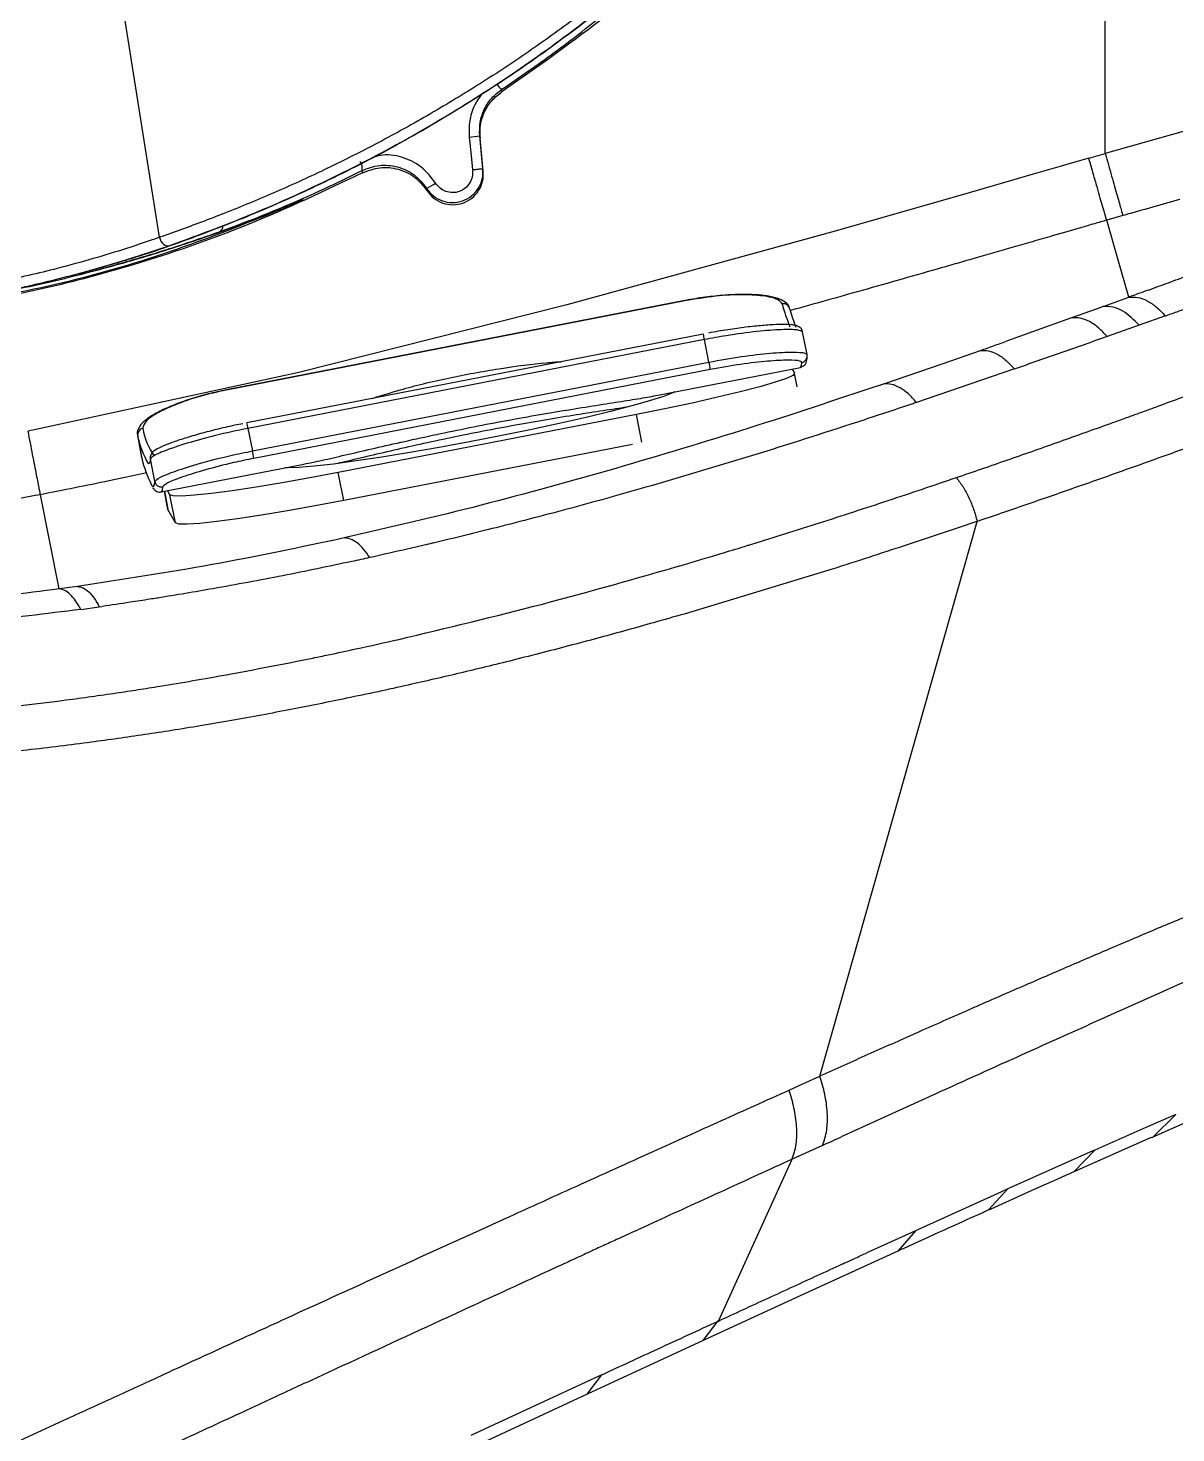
# Model space of a CAD drawing. Extents: x -51 to 27, y -13 to 136.
# Drawn here: x -37.536 to -34.082, y 38.258 to 42.485 of the extents above; entities that cross this region are included whole.
import ezdxf

# ---------------------------------------------------------------- set-up
doc = ezdxf.new("R2010")
doc.units = 0
doc.header["$MEASUREMENT"] = 0
doc.layers.add('GEOMETRY', color=2, linetype='Continuous', lineweight=25)

# ---------------------------------------------------------------- blocks, each defined once
blk = doc.blocks.new('2026 MONTERREY-BLOOM')
at = {"layer": 'GEOMETRY'}
for p, q in [((-22.6128, -41.6067), (-22.6128, -38.702)), ((-25.4591, -41.859), (-25.5971, -40.9873)), ((-22.2101, -41.4928), (-22.4108, -41.5495)), ((-24.4853, -41.6529), (-24.4952, -41.5537)), ((-24.4952, -41.5537), (-24.4941, -41.5605)), ((-22.4108, -41.5495), (-22.6128, -41.6067)), ((-24.4843, -41.6595), (-24.4941, -41.5605)), ((-22.704, -41.6329), (-22.7457, -41.645)), ((-22.6622, -41.6208), (-22.704, -41.6329)), ((-22.6622, -41.6208), (-22.6128, -41.6067)), ((-24.8492, -41.658), (-24.8481, -41.6651)), ((-24.4843, -41.6595), (-24.4853, -41.6529)), ((-22.8292, -41.6692), (-23.0464, -41.7318)), ((-22.7871, -41.657), (-22.8292, -41.6692)), ((-22.7457, -41.645), (-22.7871, -41.657)), ((-24.6539, -41.7182), (-24.6549, -41.7117)), ((-23.0464, -41.7318), (-23.4365, -41.843)), ((-22.5598, -41.7936), (-22.6084, -41.8074)), ((-23.4365, -41.843), (-24.2334, -42.0619)), ((-23.878, -42.0495), (-25.252, -42.3168)), ((-23.8778, -42.0502), (-25.2517, -42.3175)), ((-24.2334, -42.0619), (-25.0394, -42.2654)), ((-22.6192, -42.0673), (-22.5418, -42.0392)), ((-22.7138, -42.1016), (-22.9098, -42.1717)), ((-22.6371, -42.0738), (-22.7138, -42.1015)), ((-22.6192, -42.0673), (-22.6371, -42.0738)), ((-22.4319, -42.0953), (-22.5108, -42.1234)), ((-23.5101, -42.2115), (-23.5236, -42.1434)), ((-22.5108, -42.1234), (-22.6071, -42.1576)), ((-23.8223, -42.15), (-25.1962, -42.4173)), ((-23.8186, -42.1666), (-25.1926, -42.434)), ((-23.8052, -42.2345), (-23.8186, -42.1666)), ((-23.1, -42.2383), (-22.9883, -42.1996)), ((-25.0394, -42.2654), (-25.8542, -42.4424)), ((-25.1791, -42.5019), (-23.8052, -42.2345)), ((-23.8012, -42.2569), (-25.1751, -42.5243)), ((-23.9594, -42.3343), (-23.5302, -42.2508)), ((-23.555, -42.2556), (-23.548, -42.2682)), ((-23.5399, -42.3094), (-23.5478, -42.2688)), ((-23.5302, -42.2508), (-23.53, -42.2508)), ((-23.2793, -42.3001), (-23.1, -42.2383)), ((-22.8861, -42.2552), (-23.1809, -42.356)), ((-24.0229, -42.392), (-24.9209, -42.5668)), ((-24.0069, -42.4751), (-24.0229, -42.392)), ((-25.1962, -42.4173), (-25.1962, -42.4175)), ((-25.1926, -42.434), (-25.1791, -42.5019)), ((-25.525, -42.4555), (-25.5125, -42.5219)), ((-25.5247, -42.4568), (-25.5122, -42.5232)), ((-24.0352, -42.4821), (-24.9046, -42.6513)), ((-25.4729, -42.594), (-25.4863, -42.5259)), ((-25.497, -42.5679), (-25.6102, -42.5918)), ((-25.4537, -42.6251), (-25.0242, -42.5415)), ((-24.9046, -42.6513), (-24.9209, -42.5668)), ((-25.4442, -42.6232), (-25.4338, -42.6772)), ((-25.4336, -42.6778), (-25.4441, -42.6232)), ((-25.4274, -42.6339), (-25.4343, -42.6213)), ((-25.411, -42.7184), (-25.4274, -42.6339)), ((-25.4336, -42.6778), (-25.4338, -42.6772)), ((-25.411, -42.7184), (-25.4336, -42.6778)), ((-23.4714, -44.3832), (-22.9983, -42.7137)), ((-23.0524, -42.732), (-23.1065, -42.7503)), ((-23.0017, -42.7149), (-23.0524, -42.732)), ((-22.9983, -42.7137), (-23.0017, -42.7149)), ((-23.1065, -42.7503), (-23.2153, -42.7865)), ((-23.4345, -42.8575), (-23.8803, -42.9928)), ((-25.7055, -42.9095), (-25.7608, -42.9171)), ((-25.696, -42.9786), (-25.6399, -42.9709)), ((-25.6399, -42.9709), (-25.6312, -42.9696)), ((-23.5227, -44.4064), (-23.4713, -44.3832)), ((-23.5639, -44.4252), (-23.5466, -44.4173)), ((-23.5466, -44.4173), (-23.5227, -44.4064)), ((-22.4001, -44.4987), (-22.4992, -44.5421)), ((-22.4001, -44.4987), (-22.47, -44.5664)), ((-22.4992, -44.5421), (-22.6438, -44.6059)), ((-22.3649, -44.5208), (-22.47, -44.5664)), ((-23.4636, -44.5916), (-23.5553, -44.6335)), ((-22.4742, -44.5682), (-22.7073, -44.6708)), ((-22.4742, -44.5682), (-22.47, -44.5664)), ((-23.777, -45.12), (-23.5553, -44.6334)), ((-22.65, -44.6083), (-22.9055, -44.7225)), ((-22.7071, -44.6711), (-22.644, -44.6057)), ((-22.644, -44.6057), (-22.65, -44.6083)), ((-22.73, -44.6812), (-22.7588, -44.6941)), ((-22.7184, -44.6761), (-22.73, -44.6812)), ((-22.7145, -44.6744), (-22.7184, -44.6761)), ((-22.7071, -44.6711), (-22.7145, -44.6744)), ((-22.9055, -44.7225), (-22.9637, -44.7859)), ((-22.8226, -44.7226), (-22.9575, -44.7831)), ((-22.9055, -44.7225), (-22.9252, -44.7314)), ((-22.7588, -44.6941), (-22.8226, -44.7226)), ((-22.9252, -44.7314), (-23.1841, -44.8487)), ((-22.9637, -44.7859), (-22.9575, -44.7831)), ((-23.1842, -44.8485), (-23.2569, -44.8816)), ((-23.1841, -44.8487), (-23.2373, -44.9097)), ((-23.2569, -44.8816), (-23.3301, -44.9149)), ((-23.2372, -44.9099), (-23.5288, -45.0433)), ((-23.5288, -45.0433), (-23.823, -45.1788)), ((-23.8229, -45.1789), (-23.7771, -45.1198)), ((-23.8229, -45.1789), (-24.1715, -45.3399)), ((-24.1493, -45.2917), (-24.5218, -45.4645)), ((-24.1715, -45.3399), (-24.1278, -45.2817)), ((-24.1278, -45.2817), (-24.1493, -45.2917)), ((-24.1714, -45.3399), (-24.2881, -45.3939)), ((-24.2881, -45.3939), (-24.5625, -45.5213))]:
    blk.add_line(p, q, dxfattribs=at)
at = {"layer": 'GEOMETRY', "flags": 128}
for points in [[(-24.4276, -41.4206), (-24.4283, -41.4167), (-24.4288, -41.4136)], [(-24.5267, -41.5572), (-24.5211, -41.6127), (-24.5168, -41.6564)], [(-22.5418, -42.0392), (-22.5751, -41.9233), (-22.6084, -41.8075)], [(-22.6846, -41.8296), (-22.728, -41.8421), (-22.7724, -41.855)], [(-25.4591, -41.859), (-25.4571, -41.8649), (-25.4544, -41.8703), (-25.451, -41.8752), (-25.4471, -41.8792), (-25.4429, -41.8823), (-25.4385, -41.8841), (-25.4342, -41.8848), (-25.4301, -41.8842)], [(-23.8778, -42.0502), (-23.878, -42.0495), (-23.878, -42.0495)], [(-23.548, -42.2682), (-23.5527, -42.2745), (-23.5722, -42.2836), (-23.6059, -42.2951), (-23.6527, -42.3087), (-23.7112, -42.324), (-23.7797, -42.3405), (-23.8561, -42.3577), (-23.938, -42.375), (-24.0229, -42.392)], [(-23.53, -42.2508), (-23.5294, -42.2505), (-23.5271, -42.2457), (-23.5259, -42.2354)], [(-25.2517, -42.3175), (-25.2519, -42.3169), (-25.252, -42.3168)], [(-23.9087, -42.3244), (-23.9142, -42.3271), (-23.9425, -42.3382), (-23.9839, -42.3514), (-24.0373, -42.3665), (-24.1016, -42.3831), (-24.1752, -42.4008), (-24.2563, -42.4192), (-24.3432, -42.4379), (-24.4337, -42.4564), (-24.5257, -42.4743), (-24.6171, -42.4912), (-24.7057, -42.5067), (-24.7895, -42.5204), (-24.8665, -42.532), (-24.9349, -42.5412), (-24.993, -42.5478), (-25.0396, -42.5517), (-25.0734, -42.5527), (-25.0806, -42.5525)], [(-25.4863, -42.5259), (-25.4876, -42.5357), (-25.4898, -42.5403), (-25.4931, -42.5395), (-25.4933, -42.5393)], [(-24.9209, -42.5668), (-25.0064, -42.5829), (-25.0897, -42.5977), (-25.1684, -42.6107), (-25.24, -42.6215), (-25.3024, -42.6298), (-25.3537, -42.6353), (-25.3924, -42.6378), (-25.4172, -42.6373), (-25.4274, -42.6339)], [(-25.4827, -42.6045), (-25.4797, -42.6082), (-25.4764, -42.6089), (-25.4741, -42.6042), (-25.4729, -42.594)], [(-25.4494, -42.6097), (-25.4506, -42.62), (-25.4529, -42.6247), (-25.4537, -42.6251)], [(-25.7608, -42.9171), (-25.7889, -42.7753), (-25.817, -42.6334)], [(-24.9046, -42.6513), (-24.99, -42.6674), (-25.0733, -42.6822), (-25.152, -42.6952), (-25.2237, -42.706), (-25.2861, -42.7143), (-25.3374, -42.7198), (-25.376, -42.7223), (-25.4008, -42.7218), (-25.411, -42.7184)]]:
    blk.add_lwpolyline(points, dxfattribs=at)
at = {"layer": 'GEOMETRY'}
for centre, radius, start, end in [((-24.4027, -41.3728), 0.0484, 211.3164, 237.3874), ((-24.5862, -40.8742), 0.6856, 274.9725, 277.6271), ((-24.8834, -41.651), 0.0349, 348.3237, 36.1584), ((-24.7817, -41.4697), 0.2733, 297.6516, 304.2337), ((-25.2876, -41.8247), 0.0198, 298.3974, 359.4842), ((-23.5812, -42.0787), 0.0197, 11.3292, 101.6358), ((-23.0235, -41.9058), 0.5824, 195.2981, 202.5159), ((-22.7516, -41.8413), 0.8433, 196.083, 200.0024), ((-23.9948, -42.1965), 0.1787, 9.6167, 15.0828), ((-23.5297, -42.2159), 0.0199, 280.9089, 11.0333), ((-24.1877, -42.3146), 0.3908, 8.4861, 11.823), ((-25.5051, -42.4533), 0.0199, 100.4732, 190.1433), ((-25.3187, -42.4048), 0.1922, 188.6548, 215.7453), ((-25.3688, -42.4638), 0.1787, 9.6167, 15.0828), ((-25.2066, -42.3829), 0.3266, 193.0747, 208.6143), ((-25.1444, -42.4358), 0.378, 193.3673, 206.5061), ((-25.5616, -42.5819), 0.3908, 8.4861, 11.823), ((-25.4533, -42.5901), 0.02, 191.2068, 281.082)]:
    blk.add_arc(centre, radius, start, end, dxfattribs=at)
for points, knots in [([(-22.5626, -37.4286), (-22.5509, -37.5671), (-22.5275, -37.8472), (-22.5456, -38.2733), (-22.605, -38.7029), (-22.7107, -39.1295), (-22.8612, -39.5458), (-23.0513, -39.9373), (-23.2751, -40.2989), (-23.5261, -40.6276), (-23.8046, -40.9258), (-24.1037, -41.1935), (-24.3204, -41.3454), (-24.4276, -41.4206)], [0, 0, 0, 0, 0.089873, 0.181823, 0.27544, 0.370265, 0.465798, 0.56152, 0.651476, 0.740697, 0.828771, 0.915319, 1, 1, 1, 1]), ([(-19.8033, -75.3764), (-20.5726, -75.3487), (-22.1071, -75.2936), (-24.4102, -75.1858), (-26.4521, -75.0692), (-28.236, -74.9394), (-29.4096, -74.8337), (-30.2308, -74.7488), (-30.6969, -74.6957), (-31.1616, -74.645), (-31.6218, -74.5543), (-32.0883, -74.4187), (-32.5518, -74.2366), (-33.0066, -74.006), (-33.4377, -73.7331), (-33.8408, -73.4206), (-34.2125, -73.0713), (-34.5493, -72.6882), (-34.8482, -72.2749), (-35.1066, -71.8351), (-35.3065, -71.4059), (-35.4568, -70.9961), (-35.566, -70.6114), (-35.6464, -70.2238), (-35.6951, -69.8245), (-35.7408, -69.4226), (-35.8384, -68.5165), (-35.959, -67.1829), (-36.0842, -65.4161), (-36.1971, -63.4626), (-36.3013, -61.258), (-36.3943, -58.796), (-36.4684, -56.328), (-36.5267, -53.8502), (-36.5772, -51.0384), (-36.6156, -47.8954), (-36.6375, -44.5611), (-36.6425, -42.225), (-36.643, -40.8865), (-36.6431, -40.4064), (-36.643, -39.9263), (-36.6428, -39.4525), (-36.6428, -39.1387), (-36.6427, -38.9849)], [0, 0, 0, 0, 0.0467709, 0.0932958, 0.1400933, 0.1710351, 0.2019709, 0.2116866, 0.2211975, 0.2304811, 0.2400742, 0.2496538, 0.2599664, 0.2702825, 0.2805986, 0.2909143, 0.3012298, 0.311545, 0.3218607, 0.3321766, 0.3424925, 0.3505825, 0.3586781, 0.3667695, 0.3746051, 0.3831066, 0.3913525, 0.429977, 0.4644608, 0.4989699, 0.5488683, 0.598565, 0.6486664, 0.6988989, 0.7491594, 0.8195402, 0.8898842, 0.9517621, 0.9614858, 0.9712096, 0.9809334, 0.9906576, 1, 1, 1, 1]), ([(-23.7819, -40.8383), (-23.8177, -40.8721), (-23.89, -40.9403), (-24.0095, -41.0438), (-24.1386, -41.1482), (-24.2747, -41.25), (-24.4187, -41.3493), (-24.5674, -41.4435), (-24.7206, -41.5323), (-24.8764, -41.6146), (-25.0308, -41.6888), (-25.1814, -41.7544), (-25.3268, -41.8122), (-25.4148, -41.8433), (-25.4591, -41.859)], [0, 0, 0, 0, 0.083419, 0.168301, 0.248786, 0.334712, 0.416908, 0.498573, 0.582744, 0.665601, 0.748608, 0.831889, 0.91518, 1, 1, 1, 1]), ([(-25.4301, -41.8842), (-25.364, -41.8602), (-25.2321, -41.8124), (-25.0076, -41.7153), (-24.7776, -41.6004), (-24.5494, -41.4686), (-24.3301, -41.3239), (-24.1268, -41.1714), (-23.94, -41.0147), (-23.8336, -40.9131), (-23.7802, -40.8621)], [0, 0, 0, 0, 0.125953, 0.251316, 0.376077, 0.501327, 0.625708, 0.751142, 0.875137, 1, 1, 1, 1]), ([(-23.8285, -40.9114), (-23.8795, -40.9586), (-23.981, -41.0524), (-24.1588, -41.1981), (-24.3517, -41.3403), (-24.5589, -41.4757), (-24.7741, -41.5996), (-24.9902, -41.7083), (-25.2002, -41.8007), (-25.3235, -41.8468), (-25.3851, -41.8699)], [0, 0, 0, 0, 0.12569, 0.25037, 0.375563, 0.500264, 0.625538, 0.750116, 0.875235, 1, 1, 1, 1]), ([(-24.4288, -41.4136), (-24.3753, -41.3769), (-24.2685, -41.3035), (-24.1332, -41.1977), (-24.0176, -41.1005), (-23.9549, -41.0431), (-23.9235, -41.0143)], [0, 0, 0, 0, 0.281186, 0.561367, 0.779999, 1, 1, 1, 1]), ([(-24.4889, -41.4272), (-24.4969, -41.4386), (-24.5143, -41.4633), (-24.5278, -41.5087), (-24.5271, -41.541), (-24.5267, -41.5572)], [0, 0, 0, 0, 0.303273, 0.651893, 1, 1, 1, 1]), ([(-24.4952, -41.5537), (-24.4954, -41.5401), (-24.496, -41.5128), (-24.4828, -41.4736), (-24.4608, -41.4387), (-24.4394, -41.422), (-24.4288, -41.4136)], [0, 0, 0, 0, 0.249238, 0.498989, 0.749129, 1, 1, 1, 1]), ([(-24.4941, -41.5605), (-24.4944, -41.5469), (-24.495, -41.5197), (-24.4818, -41.4806), (-24.4598, -41.4457), (-24.4384, -41.429), (-24.4276, -41.4206)], [0, 0, 0, 0, 0.249567, 0.499548, 0.749672, 1, 1, 1, 1]), ([(-24.628, -41.6956), (-24.6415, -41.6781), (-24.6687, -41.6433), (-24.729, -41.6152), (-24.7826, -41.6071), (-24.8111, -41.6169), (-24.8194, -41.6198)], [0, 0, 0, 0, 0.293459, 0.586273, 0.879025, 1, 1, 1, 1]), ([(-22.6084, -41.8074), (-22.6094, -41.8043), (-22.6114, -41.7973), (-22.6216, -41.7618), (-22.6356, -41.7132), (-22.65, -41.6632), (-22.6581, -41.6352), (-22.6622, -41.6208)], [0, 0, 0, 0, 0.197674, 0.430023, 0.696891, 0.844083, 1, 1, 1, 1]), ([(-24.8481, -41.6651), (-24.9611, -41.7188), (-25.1874, -41.8263), (-25.5181, -41.9393), (-25.8295, -42.0225), (-26.0234, -42.056), (-26.1201, -42.0727)], [0, 0, 0, 0, 0.279611, 0.560094, 0.78039, 1, 1, 1, 1]), ([(-25.2782, -41.842), (-25.2456, -41.8301), (-25.1806, -41.8063), (-25.0741, -41.7627), (-24.9635, -41.714), (-24.8874, -41.6768), (-24.8492, -41.658)], [0, 0, 0, 0, 0.251319, 0.501728, 0.749715, 1, 1, 1, 1]), ([(-24.8492, -41.658), (-24.8322, -41.6516), (-24.7982, -41.6388), (-24.7421, -41.6443), (-24.6901, -41.6678), (-24.6666, -41.6971), (-24.6549, -41.7117)], [0, 0, 0, 0, 0.251408, 0.501549, 0.75077, 1, 1, 1, 1]), ([(-24.8481, -41.6651), (-24.8308, -41.6586), (-24.7962, -41.6454), (-24.74, -41.6513), (-24.6886, -41.6748), (-24.6655, -41.7038), (-24.6539, -41.7182)], [0, 0, 0, 0, 0.2499753, 0.4998635, 0.749685, 1, 1, 1, 1]), ([(-24.6549, -41.7117), (-24.6485, -41.7198), (-24.6357, -41.7361), (-24.6078, -41.7508), (-24.5772, -41.7561), (-24.5463, -41.7509), (-24.5189, -41.7358), (-24.4981, -41.7127), (-24.4853, -41.6839), (-24.4853, -41.6632), (-24.4853, -41.6529)], [0, 0, 0, 0, 0.1251697, 0.2501305, 0.3751335, 0.5001511, 0.6251397, 0.7500909, 0.8750349, 1, 1, 1, 1]), ([(-24.6539, -41.7182), (-24.6475, -41.7264), (-24.6348, -41.7426), (-24.6069, -41.7573), (-24.5762, -41.7626), (-24.5454, -41.7574), (-24.5179, -41.7424), (-24.4971, -41.7193), (-24.4843, -41.6905), (-24.4843, -41.6698), (-24.4843, -41.6595)], [0, 0, 0, 0, 0.1249952, 0.2499908, 0.3749872, 0.4999844, 0.6249825, 0.7499812, 0.8749805, 1, 1, 1, 1]), ([(-24.5168, -41.6564), (-24.5167, -41.6632), (-24.5166, -41.677), (-24.5247, -41.6962), (-24.5382, -41.7119), (-24.5562, -41.7222), (-24.5767, -41.7258), (-24.5971, -41.722), (-24.6155, -41.7119), (-24.6238, -41.701), (-24.628, -41.6956)], [0, 0, 0, 0, 0.125019, 0.250024, 0.374989, 0.499919, 0.624841, 0.749786, 0.874765, 1, 1, 1, 1]), ([(-24.4853, -41.6529), (-24.4857, -41.653), (-24.4864, -41.6532), (-24.4904, -41.6536), (-24.4945, -41.6541), (-24.4995, -41.6546), (-24.5069, -41.6554), (-24.5129, -41.656), (-24.5168, -41.6564)], [0, 0, 0, 0, 0.238711, 0.367881, 0.5, 0.632119, 0.761289, 1, 1, 1, 1]), ([(-25.0646, -41.7597), (-25.1161, -41.7811), (-25.2081, -41.8192), (-25.29, -41.848), (-25.326, -41.8607)], [0, 0, 0, 0, 0.559695, 1, 1, 1, 1]), ([(-25.0926, -41.7744), (-25.0853, -41.7713), (-25.0707, -41.7649), (-25.0511, -41.7561), (-25.036, -41.749), (-25.0271, -41.7446), (-25.0258, -41.7435), (-25.0323, -41.746), (-25.0455, -41.7515), (-25.0582, -41.757), (-25.0646, -41.7597)], [0, 0, 0, 0, 0.124806, 0.249876, 0.374961, 0.500027, 0.625052, 0.75002, 0.874973, 1, 1, 1, 1]), ([(-22.3883, -41.7451), (-22.4024, -41.7491), (-22.4306, -41.757), (-22.4587, -41.765), (-22.4727, -41.769)], [0, 0, 0, 0, 0.500908, 1, 1, 1, 1]), ([(-26.1208, -42.0683), (-26.0039, -42.0474), (-25.7698, -42.0057), (-25.4253, -41.9074), (-25.2037, -41.8188), (-25.0926, -41.7744)], [0, 0, 0, 0, 0.332127, 0.66546, 1, 1, 1, 1]), ([(-22.6084, -41.8075), (-22.6205, -41.811), (-22.6459, -41.8183), (-22.6713, -41.8257), (-22.6846, -41.8296)], [0, 0, 0, 0, 0.474668, 1, 1, 1, 1]), ([(-22.5139, -41.7806), (-22.5215, -41.7828), (-22.5369, -41.7871), (-22.5522, -41.7915), (-22.5598, -41.7936)], [0, 0, 0, 0, 0.49935, 1, 1, 1, 1]), ([(-22.4727, -41.769), (-22.4795, -41.7709), (-22.4933, -41.7748), (-22.507, -41.7787), (-22.5139, -41.7806)], [0, 0, 0, 0, 0.496991, 1, 1, 1, 1]), ([(-25.4591, -41.859), (-25.4915, -41.8702), (-25.5537, -41.8917), (-25.6577, -41.9235), (-25.7845, -41.9583), (-25.9413, -41.9947), (-26.1263, -42.0278), (-26.313, -42.0514), (-26.4735, -42.0634), (-26.6052, -42.0679), (-26.7142, -42.0686), (-26.7803, -42.0665), (-26.8148, -42.0655)], [0, 0, 0, 0, 0.0875862, 0.1685667, 0.2500617, 0.3746056, 0.4997581, 0.6242293, 0.7494946, 0.8306839, 0.9117415, 1, 1, 1, 1]), ([(-26.1227, -42.0557), (-26.0585, -42.045), (-25.9304, -42.0235), (-25.7471, -41.9809), (-25.5761, -41.9334), (-25.4787, -41.9006), (-25.4301, -41.8842)], [0, 0, 0, 0, 0.250521, 0.499832, 0.750132, 1, 1, 1, 1]), ([(-25.326, -41.8607), (-25.3824, -41.8795), (-25.4945, -41.9169), (-25.6916, -41.9716), (-25.902, -42.0207), (-26.0491, -42.0453), (-26.1224, -42.0576)], [0, 0, 0, 0, 0.2514811, 0.5005675, 0.7510645, 1, 1, 1, 1]), ([(-22.8899, -41.8889), (-22.9082, -41.8942), (-22.9453, -41.9049), (-22.9824, -41.9155), (-23.0011, -41.9209)], [0, 0, 0, 0, 0.495462, 1, 1, 1, 1]), ([(-22.7724, -41.855), (-22.7923, -41.8607), (-22.8314, -41.872), (-22.8706, -41.8833), (-22.8899, -41.8889)], [0, 0, 0, 0, 0.507042, 1, 1, 1, 1]), ([(-23.0011, -41.9209), (-23.018, -41.9258), (-23.0521, -41.9356), (-23.0863, -41.9453), (-23.1035, -41.9503)], [0, 0, 0, 0, 0.496023, 1, 1, 1, 1]), ([(-25.6493, -41.9547), (-25.6567, -41.9568), (-25.6715, -41.9609), (-25.688, -41.9657), (-25.6984, -41.9688), (-25.7014, -41.9701), (-25.6969, -41.9694), (-25.6851, -41.9667), (-25.6674, -41.9624), (-25.6521, -41.9584), (-25.6445, -41.9564)], [0, 0, 0, 0, 0.125118, 0.250051, 0.375057, 0.500098, 0.625146, 0.75017, 0.875131, 1, 1, 1, 1]), ([(-23.1035, -41.9503), (-23.1838, -41.9732), (-23.3359, -42.0167), (-23.4882, -42.0593), (-23.5599, -42.0794)], [0, 0, 0, 0, 0.528672, 1, 1, 1, 1]), ([(-22.4224, -41.9955), (-22.4125, -41.9919), (-22.393, -41.9848), (-22.3736, -41.9776), (-22.3641, -41.9741)], [0, 0, 0, 0, 0.507788, 1, 1, 1, 1]), ([(-22.4826, -42.0176), (-22.4926, -42.0212), (-22.5123, -42.0284), (-22.532, -42.0356), (-22.5418, -42.0392)], [0, 0, 0, 0, 0.506008, 1, 1, 1, 1]), ([(-22.4826, -42.0176), (-22.4724, -42.0139), (-22.4523, -42.0065), (-22.4323, -41.9992), (-22.4224, -41.9955)], [0, 0, 0, 0, 0.50582, 1, 1, 1, 1]), ([(-23.5634, -42.0732), (-23.5635, -42.0718), (-23.564, -42.0638), (-23.5755, -42.0539), (-23.5929, -42.0439), (-23.6208, -42.0364), (-23.6613, -42.0315), (-23.7106, -42.0305), (-23.7653, -42.0332), (-23.8234, -42.0399), (-23.8648, -42.0464), (-23.8855, -42.051), (-23.8868, -42.0513)], [0, 0, 0, 0, 0.018322, 0.104376, 0.198149, 0.329197, 0.467449, 0.600767, 0.731153, 0.861526, 0.990876, 1, 1, 1, 1]), ([(-23.5852, -42.0594), (-23.5878, -42.0556), (-23.5942, -42.046), (-23.6321, -42.0352), (-23.6989, -42.0305), (-23.7845, -42.0345), (-23.8467, -42.045), (-23.8778, -42.0502)], [0, 0, 0, 0, 0.141646, 0.355667, 0.570131, 0.784964, 1, 1, 1, 1]), ([(-22.5108, -42.1234), (-22.5268, -42.1075), (-22.5522, -42.0823), (-22.59, -42.0667), (-22.6092, -42.0671), (-22.6192, -42.0673)], [0, 0, 0, 0, 0.448023, 0.711308, 1, 1, 1, 1]), ([(-22.4319, -42.0954), (-22.4201, -42.0912), (-22.3961, -42.0827), (-22.3722, -42.0742), (-22.3601, -42.0699)], [0, 0, 0, 0, 0.493465, 1, 1, 1, 1]), ([(-23.5236, -42.144), (-23.5267, -42.1415), (-23.533, -42.1366), (-23.5839, -42.1359), (-23.6589, -42.1415), (-23.7419, -42.1524), (-23.7968, -42.1626), (-23.8186, -42.1666)], [0, 0, 0, 0, 0.2145911, 0.4292279, 0.6435914, 0.8580233, 1, 1, 1, 1]), ([(-23.524, -42.1437), (-23.5239, -42.1432), (-23.5237, -42.1388), (-23.5292, -42.132), (-23.5362, -42.1269), (-23.5449, -42.1239), (-23.5581, -42.1218), (-23.5827, -42.1209), (-23.6204, -42.1223), (-23.6672, -42.1262), (-23.7201, -42.1327), (-23.7675, -42.1398), (-23.7968, -42.1453), (-23.8066, -42.1472)], [0, 0, 0, 0, 0.005776, 0.044098, 0.080833, 0.135356, 0.230906, 0.368382, 0.514093, 0.653902, 0.792611, 0.930821, 1, 1, 1, 1]), ([(-22.9884, -42.1994), (-22.9751, -42.1948), (-22.9489, -42.1855), (-22.9227, -42.1763), (-22.9098, -42.1717)], [0, 0, 0, 0, 0.505505, 1, 1, 1, 1]), ([(-22.6071, -42.1576), (-22.6533, -42.174), (-22.7457, -42.2066), (-22.8394, -42.2392), (-22.8862, -42.2554)], [0, 0, 0, 0, 0.500298, 1, 1, 1, 1]), ([(-22.4608, -42.3697), (-22.4131, -42.3521), (-22.3325, -42.3224), (-22.2432, -42.2897), (-22.1963, -42.2724), (-22.1589, -42.2585), (-22.1148, -42.242), (-22.0709, -42.2256), (-22.0481, -42.217), (-22.0407, -42.2142), (-21.9925, -42.1962), (-21.9463, -42.1791), (-21.9008, -42.1623)], [0, 0, 0, 0, 0.249998, 0.421931, 0.472703, 0.499999, 0.621464, 0.709901, 0.737792, 0.745857, 0.750002, 1, 1, 1, 1]), ([(-23.8052, -42.2345), (-23.7721, -42.2286), (-23.7058, -42.2167), (-23.6172, -42.2067), (-23.5503, -42.2034), (-23.5149, -42.206), (-23.5115, -42.2103), (-23.5101, -42.2121)], [0, 0, 0, 0, 0.214586, 0.429172, 0.643707, 0.858082, 1, 1, 1, 1]), ([(-23.5259, -42.2354), (-23.5272, -42.2339), (-23.5303, -42.23), (-23.5633, -42.2279), (-23.6257, -42.231), (-23.7084, -42.2402), (-23.7702, -42.2514), (-23.8012, -42.2569)], [0, 0, 0, 0, 0.142257, 0.356987, 0.571571, 0.785887, 1, 1, 1, 1]), ([(-23.5291, -42.2494), (-23.5251, -42.2478), (-23.5158, -42.2442), (-23.5128, -42.2348), (-23.5104, -42.2274), (-23.51, -42.2208), (-23.5098, -42.2169)], [0, 0, 0, 0, 0.159854, 0.368568, 0.638809, 1, 1, 1, 1]), ([(-24.8178, -42.3437), (-24.7909, -42.335), (-24.7257, -42.3141), (-24.5897, -42.2811), (-24.4371, -42.2531), (-24.3166, -42.2372), (-24.2641, -42.234), (-24.2498, -42.2332)], [0, 0, 0, 0, 0.172526, 0.418697, 0.663642, 0.908003, 1, 1, 1, 1]), ([(-23.2933, -42.3047), (-23.4235, -42.3482), (-23.6836, -42.4351), (-23.9516, -42.5147), (-24.0855, -42.5544)], [0, 0, 0, 0, 0.500309, 1, 1, 1, 1]), ([(-23.2933, -42.3047), (-23.291, -42.3039), (-23.2863, -42.3023), (-23.2816, -42.3008), (-23.2793, -42.3)], [0, 0, 0, 0, 0.500017, 1, 1, 1, 1]), ([(-25.2519, -42.317), (-25.27, -42.3207), (-25.3075, -42.3285), (-25.3614, -42.3438), (-25.4115, -42.3613), (-25.4544, -42.38), (-25.4884, -42.3991), (-25.5111, -42.417), (-25.5228, -42.4336), (-25.5279, -42.4501), (-25.524, -42.4568), (-25.5233, -42.458)], [0, 0, 0, 0, 0.121324, 0.252684, 0.384418, 0.51706, 0.651293, 0.788406, 0.894024, 0.981188, 1, 1, 1, 1]), ([(-25.2517, -42.3175), (-25.272, -42.3218), (-25.3229, -42.3327), (-25.3978, -42.3562), (-25.4632, -42.385), (-25.5052, -42.4131), (-25.5076, -42.4269), (-25.5087, -42.4337)], [0, 0, 0, 0, 0.142288, 0.357059, 0.571469, 0.785845, 1, 1, 1, 1]), ([(-24.4877, -42.4241), (-24.4546, -42.4178), (-24.3875, -42.405), (-24.2899, -42.388), (-24.1972, -42.3728), (-24.1138, -42.3597), (-24.0414, -42.3484), (-23.9892, -42.34), (-23.9672, -42.3356), (-23.9595, -42.3341)], [0, 0, 0, 0, 0.150494, 0.305372, 0.456616, 0.612261, 0.7623, 0.91663, 1, 1, 1, 1]), ([(-23.181, -42.3562), (-23.1854, -42.3577), (-23.1943, -42.3607), (-23.2032, -42.3637), (-23.2077, -42.3651)], [0, 0, 0, 0, 0.5000014, 1, 1, 1, 1]), ([(-24.052, -42.3699), (-24.0527, -42.3701), (-24.0724, -42.3732), (-24.123, -42.3808), (-24.2028, -42.3931), (-24.2923, -42.4076), (-24.387, -42.424), (-24.452, -42.4364), (-24.4845, -42.4426)], [0, 0, 0, 0, 0.0072305, 0.2051843, 0.4044864, 0.60378, 0.8018929, 1, 1, 1, 1]), ([(-23.2077, -42.3651), (-23.2329, -42.3735), (-23.2831, -42.3901), (-23.3333, -42.4067), (-23.3583, -42.415)], [0, 0, 0, 0, 0.502721, 1, 1, 1, 1]), ([(-22.6085, -42.4232), (-22.5962, -42.4188), (-22.5715, -42.4099), (-22.5468, -42.4009), (-22.5345, -42.3965)], [0, 0, 0, 0, 0.499866, 1, 1, 1, 1]), ([(-22.5345, -42.3965), (-22.5222, -42.392), (-22.4976, -42.383), (-22.4731, -42.3741), (-22.4608, -42.3697)], [0, 0, 0, 0, 0.500875, 1, 1, 1, 1]), ([(-25.817, -42.6334), (-25.8178, -42.6293), (-25.8195, -42.621), (-25.8282, -42.5763), (-25.8402, -42.5146), (-25.8495, -42.4665), (-25.8542, -42.4424)], [0, 0, 0, 0, 0.249999, 0.499996, 0.749999, 1, 1, 1, 1]), ([(-25.2076, -42.4198), (-25.2159, -42.4214), (-25.2437, -42.4268), (-25.2898, -42.4377), (-25.3427, -42.4515), (-25.3893, -42.4655), (-25.4277, -42.4788), (-25.4567, -42.4906), (-25.4728, -42.4994), (-25.482, -42.5068), (-25.4877, -42.5186), (-25.4863, -42.5235), (-25.486, -42.5245)], [0, 0, 0, 0, 0.057159, 0.191118, 0.32532, 0.459324, 0.593863, 0.730021, 0.868928, 0.951436, 0.990411, 1, 1, 1, 1]), ([(-25.1926, -42.434), (-25.2256, -42.4409), (-25.2918, -42.4547), (-25.3796, -42.4792), (-25.4458, -42.5017), (-25.4811, -42.5179), (-25.4848, -42.5236), (-25.4863, -42.5259)], [0, 0, 0, 0, 0.214582, 0.429165, 0.643695, 0.858059, 1, 1, 1, 1]), ([(-25.0243, -42.5413), (-25.0156, -42.5396), (-24.9917, -42.5351), (-24.9366, -42.5225), (-24.8632, -42.5055), (-24.7784, -42.4858), (-24.6868, -42.4653), (-24.5887, -42.4442), (-24.5217, -42.4309), (-24.4877, -42.4241)], [0, 0, 0, 0, 0.087001, 0.23749, 0.392317, 0.541825, 0.695569, 0.845617, 1, 1, 1, 1]), ([(-23.3583, -42.415), (-23.4632, -42.4489), (-23.6731, -42.5168), (-23.8879, -42.5798), (-23.9954, -42.6113)], [0, 0, 0, 0, 0.499772, 1, 1, 1, 1]), ([(-22.7579, -42.4766), (-22.7328, -42.4676), (-22.683, -42.4497), (-22.6333, -42.432), (-22.6085, -42.4232)], [0, 0, 0, 0, 0.502553, 1, 1, 1, 1]), ([(-22.4178, -42.5103), (-22.3707, -42.4934), (-22.2764, -42.4594), (-22.1841, -42.4257), (-22.1379, -42.4089)], [0, 0, 0, 0, 0.500131, 1, 1, 1, 1]), ([(-24.4845, -42.4426), (-24.4847, -42.4426), (-24.5171, -42.4489), (-24.582, -42.462), (-24.6762, -42.4823), (-24.7654, -42.5026), (-24.846, -42.5214), (-24.8983, -42.5339), (-24.9196, -42.5387), (-24.921, -42.539)], [0, 0, 0, 0, 0.001033, 0.197652, 0.394276, 0.590844, 0.78742, 0.985621, 1, 1, 1, 1]), ([(-23.0608, -42.5819), (-23.0099, -42.5645), (-22.9083, -42.5296), (-22.808, -42.4942), (-22.7579, -42.4766)], [0, 0, 0, 0, 0.50057, 1, 1, 1, 1]), ([(-25.4867, -42.521), (-25.487, -42.5236), (-25.4874, -42.5272), (-25.4872, -42.5268), (-25.4872, -42.5266)], [0, 0, 0, 0, 0.730246, 1, 1, 1, 1]), ([(-25.4729, -42.594), (-25.4696, -42.5902), (-25.4629, -42.5827), (-25.4125, -42.5623), (-25.3382, -42.5388), (-25.2557, -42.5175), (-25.2009, -42.5063), (-25.1791, -42.5019)], [0, 0, 0, 0, 0.214594, 0.429233, 0.643607, 0.858047, 1, 1, 1, 1]), ([(-25.1751, -42.5243), (-25.1955, -42.5284), (-25.2466, -42.5389), (-25.3237, -42.5588), (-25.393, -42.5806), (-25.4401, -42.5996), (-25.4463, -42.6063), (-25.4494, -42.6097)], [0, 0, 0, 0, 0.141629, 0.355711, 0.570018, 0.784916, 1, 1, 1, 1]), ([(-22.5605, -42.5613), (-22.5366, -42.5528), (-22.4888, -42.5358), (-22.4415, -42.5188), (-22.4178, -42.5103)], [0, 0, 0, 0, 0.500058, 1, 1, 1, 1]), ([(-24.0855, -42.5544), (-24.2198, -42.5923), (-24.4881, -42.6679), (-24.7647, -42.7317), (-24.9028, -42.7636)], [0, 0, 0, 0, 0.500655, 1, 1, 1, 1]), ([(-22.7048, -42.6123), (-22.6807, -42.6038), (-22.6324, -42.5868), (-22.5844, -42.5698), (-22.5605, -42.5613)], [0, 0, 0, 0, 0.500178, 1, 1, 1, 1]), ([(-25.6102, -42.5918), (-25.6446, -42.5989), (-25.7135, -42.6131), (-25.7825, -42.6266), (-25.817, -42.6334)], [0, 0, 0, 0, 0.499844, 1, 1, 1, 1]), ([(-25.4797, -42.6114), (-25.4789, -42.6127), (-25.4768, -42.6162), (-25.4728, -42.6207), (-25.4601, -42.6277), (-25.4542, -42.6245), (-25.4531, -42.6239)], [0, 0, 0, 0, 0.231523, 0.602275, 0.925757, 1, 1, 1, 1]), ([(-23.9954, -42.6113), (-24.0698, -42.6323), (-24.2186, -42.6744), (-24.3699, -42.7133), (-24.4455, -42.7327)], [0, 0, 0, 0, 0.499923, 1, 1, 1, 1]), ([(-23.4727, -42.7183), (-23.4035, -42.696), (-23.2652, -42.6512), (-23.1289, -42.605), (-23.0608, -42.5819)], [0, 0, 0, 0, 0.5000014, 1, 1, 1, 1]), ([(-23.0608, -42.5819), (-23.0539, -42.5911), (-23.0403, -42.6094), (-23.0229, -42.6421), (-23.0082, -42.6772), (-23.0016, -42.7015), (-22.9983, -42.7137)], [0, 0, 0, 0, 0.249996, 0.5, 0.749999, 1, 1, 1, 1]), ([(-25.817, -42.6334), (-25.9004, -42.6486), (-25.9881, -42.6645), (-26.1139, -42.6823), (-26.1979, -42.6933), (-26.2778, -42.701), (-26.3199, -42.7052)], [0, 0, 0, 0, 0.49998, 0.526337, 0.749991, 1, 1, 1, 1]), ([(-22.9983, -42.7137), (-22.9491, -42.6969), (-22.8506, -42.6632), (-22.7534, -42.6293), (-22.7048, -42.6123)], [0, 0, 0, 0, 0.500495, 1, 1, 1, 1]), ([(-24.4455, -42.7327), (-24.5086, -42.7484), (-24.5726, -42.7643), (-24.6451, -42.7814), (-24.6768, -42.7889), (-24.7395, -42.8033), (-24.7941, -42.8155), (-24.8261, -42.8227)], [0, 0, 0, 0, 0.499999, 0.507961, 0.571765, 0.75, 1, 1, 1, 1]), ([(-23.8816, -42.8441), (-23.8472, -42.8338), (-23.7895, -42.8167), (-23.725, -42.7972), (-23.6909, -42.7868), (-23.6119, -42.7625), (-23.5403, -42.7398), (-23.4727, -42.7183)], [0, 0, 0, 0, 0.25, 0.42012, 0.471328, 0.500001, 1, 1, 1, 1]), ([(-24.9028, -42.7636), (-25.0348, -42.7916), (-25.2988, -42.8477), (-25.5699, -42.8889), (-25.7055, -42.9095)], [0, 0, 0, 0, 0.500234, 1, 1, 1, 1]), ([(-24.8261, -42.8227), (-24.8322, -42.8138), (-24.8444, -42.796), (-24.8641, -42.7776), (-24.8839, -42.7655), (-24.8965, -42.7642), (-24.9028, -42.7636)], [0, 0, 0, 0, 0.24995, 0.5, 0.750048, 1, 1, 1, 1]), ([(-24.8261, -42.8227), (-24.8351, -42.8247), (-24.8531, -42.8286), (-24.8712, -42.8325), (-24.8802, -42.8345)], [0, 0, 0, 0, 0.499967, 1, 1, 1, 1]), ([(-23.2153, -42.7865), (-23.2517, -42.7984), (-23.3245, -42.8223), (-23.3978, -42.8458), (-23.4345, -42.8575)], [0, 0, 0, 0, 0.499965, 1, 1, 1, 1]), ([(-24.8802, -42.8345), (-24.9493, -42.8491), (-25.0874, -42.8782), (-25.2275, -42.9037), (-25.2976, -42.9164)], [0, 0, 0, 0, 0.499828, 1, 1, 1, 1]), ([(-24.7387, -43.0689), (-24.5937, -43.0344), (-24.3036, -42.9654), (-24.0223, -42.8845), (-23.8816, -42.8441)], [0, 0, 0, 0, 0.4999972, 1, 1, 1, 1]), ([(-25.7608, -42.9171), (-25.8658, -42.9303), (-26.0756, -42.9567), (-26.289, -42.9712), (-26.3956, -42.9784)], [0, 0, 0, 0, 0.500464, 1, 1, 1, 1]), ([(-25.2976, -42.9164), (-25.3529, -42.9259), (-25.4092, -42.9356), (-25.4728, -42.9458), (-25.5006, -42.9502), (-25.5555, -42.9586), (-25.6033, -42.9656), (-25.6312, -42.9696)], [0, 0, 0, 0, 0.499998, 0.508152, 0.57221, 0.75, 1, 1, 1, 1]), ([(-25.696, -42.9786), (-25.8001, -42.9918), (-26.0083, -43.0183), (-26.22, -43.0333), (-26.3259, -43.0409)], [0, 0, 0, 0, 0.499999, 1, 1, 1, 1]), ([(-23.8803, -42.9928), (-23.9107, -43.0014), (-23.968, -43.0177), (-24.0522, -43.0413), (-24.1339, -43.0637), (-24.2177, -43.0861), (-24.305, -43.1088), (-24.3918, -43.1308), (-24.4756, -43.1516), (-24.5552, -43.1707), (-24.633, -43.1887), (-24.7149, -43.2072), (-24.771, -43.2196), (-24.8012, -43.2263)], [0, 0, 0, 0, 0.101224, 0.190217, 0.278808, 0.370511, 0.465362, 0.563965, 0.653253, 0.73715, 0.820946, 0.903484, 1, 1, 1, 1]), ([(-25.2586, -43.1755), (-25.1712, -43.1591), (-25.0682, -43.1398), (-24.9384, -43.1128), (-24.8522, -43.0943), (-24.7817, -43.0785), (-24.7387, -43.0689)], [0, 0, 0, 0, 0.499996, 0.589258, 0.749999, 1, 1, 1, 1]), ([(-25.458, -43.2098), (-25.4247, -43.2043), (-25.358, -43.1933), (-25.2917, -43.1814), (-25.2586, -43.1755)], [0, 0, 0, 0, 0.500183, 1, 1, 1, 1]), ([(-24.8012, -43.2263), (-24.8329, -43.2329), (-24.8925, -43.2455), (-24.9802, -43.2635), (-25.0651, -43.2804), (-25.1522, -43.2968), (-25.2429, -43.3131), (-25.3332, -43.3286), (-25.4204, -43.3429), (-25.5032, -43.3557), (-25.584, -43.3673), (-25.6691, -43.3789), (-25.7273, -43.3865), (-25.7587, -43.3907)], [0, 0, 0, 0, 0.101077, 0.190401, 0.278615, 0.370054, 0.465148, 0.563665, 0.652853, 0.737063, 0.820973, 0.903277, 1, 1, 1, 1]), ([(-25.7397, -43.2512), (-25.7144, -43.2478), (-25.6639, -43.241), (-25.6136, -43.2337), (-25.5884, -43.23)], [0, 0, 0, 0, 0.500199, 1, 1, 1, 1]), ([(-25.5884, -43.23), (-25.5666, -43.2267), (-25.5231, -43.2202), (-25.4797, -43.2132), (-25.458, -43.2098)], [0, 0, 0, 0, 0.5001332, 1, 1, 1, 1]), ([(-26.5717, -43.3233), (-26.5015, -43.3202), (-26.4272, -43.3169), (-26.2875, -43.3081), (-26.0788, -43.2923), (-25.877, -43.2679), (-25.7397, -43.2512)], [0, 0, 0, 0, 0.250009, 0.265082, 0.500017, 1, 1, 1, 1]), ([(-25.7587, -43.3907), (-25.7916, -43.3945), (-25.8533, -43.4017), (-25.944, -43.4118), (-26.0317, -43.4208), (-26.1217, -43.4289), (-26.2154, -43.4363), (-26.3086, -43.4427), (-26.3985, -43.4479), (-26.4837, -43.4518), (-26.5668, -43.4546), (-26.6543, -43.4565), (-26.714, -43.4575), (-26.7463, -43.4581)], [0, 0, 0, 0, 0.10124, 0.190319, 0.278581, 0.369978, 0.465114, 0.563773, 0.652998, 0.737097, 0.82099, 0.903327, 1, 1, 1, 1]), ([(-22.3458, -43.8932), (-22.3909, -43.912), (-22.481, -43.9497), (-22.5729, -43.9889), (-22.6188, -44.0084)], [0, 0, 0, 0, 0.500738, 1, 1, 1, 1]), ([(-22.6188, -44.0084), (-22.6648, -44.0282), (-22.7568, -44.0676), (-22.8502, -44.1082), (-22.8969, -44.1285)], [0, 0, 0, 0, 0.500212, 1, 1, 1, 1]), ([(-22.3735, -44.0997), (-22.5408, -44.1744), (-22.8754, -44.3237), (-23.2288, -44.4846), (-23.4055, -44.5651)], [0, 0, 0, 0, 0.499972, 1, 1, 1, 1]), ([(-22.8969, -44.1285), (-22.9196, -44.1384), (-22.9651, -44.1582), (-23.0108, -44.1783), (-23.0336, -44.1883)], [0, 0, 0, 0, 0.5003126, 1, 1, 1, 1]), ([(-23.0336, -44.1883), (-23.0586, -44.1993), (-23.1085, -44.2213), (-23.1586, -44.2435), (-23.1837, -44.2546)], [0, 0, 0, 0, 0.50055, 1, 1, 1, 1]), ([(-23.1837, -44.2546), (-23.2314, -44.2758), (-23.327, -44.3183), (-23.4232, -44.3616), (-23.4714, -44.3832)], [0, 0, 0, 0, 0.499837, 1, 1, 1, 1]), ([(-23.4636, -44.5916), (-23.4586, -44.5771), (-23.4489, -44.5489), (-23.448, -44.4945), (-23.455, -44.4389), (-23.466, -44.4013), (-23.4713, -44.3832)], [0, 0, 0, 0, 0.2769574, 0.5359555, 0.7769755, 1, 1, 1, 1]), ([(-23.5553, -44.6335), (-23.5504, -44.6189), (-23.5408, -44.5907), (-23.5402, -44.5363), (-23.5475, -44.4807), (-23.5586, -44.4432), (-23.5639, -44.4252)], [0, 0, 0, 0, 0.2776643, 0.5368987, 0.7776834, 1, 1, 1, 1]), ([(-23.4636, -44.5916), (-23.454, -44.5872), (-23.4346, -44.5783), (-23.4152, -44.5695), (-23.4055, -44.5651)], [0, 0, 0, 0, 0.4982019, 1, 1, 1, 1]), ([(-24.4353, -44.8193), (-24.3579, -44.7841), (-24.2031, -44.7139), (-24.0498, -44.6446), (-23.9733, -44.6099)], [0, 0, 0, 0, 0.500502, 1, 1, 1, 1]), ([(-23.5553, -44.6334), (-23.6228, -44.6642), (-23.7576, -44.7258), (-23.8938, -44.7882), (-23.9619, -44.8194)], [0, 0, 0, 0, 0.4999995, 1, 1, 1, 1]), ([(-22.9637, -44.7859), (-22.969, -44.7883), (-22.9836, -44.7948), (-23.0286, -44.8151), (-23.1086, -44.8513), (-23.1857, -44.8863), (-23.2318, -44.9073), (-23.2373, -44.9097)], [0, 0, 0, 0, 0.058804, 0.161739, 0.500002, 0.941199, 1, 1, 1, 1]), ([(-25.0787, -45.1124), (-24.9707, -45.0631), (-24.7549, -44.9645), (-24.5418, -44.8677), (-24.4353, -44.8193)], [0, 0, 0, 0, 0.500435, 1, 1, 1, 1]), ([(-23.9619, -44.8194), (-23.9821, -44.8287), (-24.0224, -44.8472), (-24.0629, -44.8657), (-24.0831, -44.875)], [0, 0, 0, 0, 0.499989, 1, 1, 1, 1]), ([(-24.0831, -44.875), (-24.0965, -44.8811), (-24.1233, -44.8934), (-24.1501, -44.9057), (-24.1636, -44.9119)], [0, 0, 0, 0, 0.499942, 1, 1, 1, 1]), ([(-24.1636, -44.9119), (-24.1793, -44.9191), (-24.2107, -44.9336), (-24.2422, -44.9481), (-24.258, -44.9553)], [0, 0, 0, 0, 0.499898, 1, 1, 1, 1]), ([(-23.4777, -44.9823), (-23.453, -44.971), (-23.4282, -44.9597), (-23.4026, -44.9479), (-23.3991, -44.9464), (-23.387, -44.9408), (-23.3635, -44.9301), (-23.3424, -44.9205), (-23.3301, -44.9149)], [0, 0, 0, 0, 0.5, 0.502581, 0.520763, 0.569357, 0.75, 1, 1, 1, 1]), ([(-24.258, -44.9553), (-24.3135, -44.9809), (-24.4076, -45.0242), (-24.5133, -45.0728), (-24.5692, -45.0985), (-24.6984, -45.158), (-24.8171, -45.2129), (-24.9298, -45.265)], [0, 0, 0, 0, 0.250001, 0.423077, 0.473559, 0.500003, 1, 1, 1, 1]), ([(-23.6268, -45.0508), (-23.6016, -45.0393), (-23.5518, -45.0166), (-23.5022, -44.9936), (-23.4777, -44.9823)], [0, 0, 0, 0, 0.506446, 1, 1, 1, 1]), ([(-23.777, -45.12), (-23.7518, -45.1084), (-23.7016, -45.0853), (-23.6517, -45.0623), (-23.6268, -45.0508)], [0, 0, 0, 0, 0.5008895, 1, 1, 1, 1]), ([(-25.4548, -45.2845), (-25.3919, -45.2557), (-25.2661, -45.198), (-25.1411, -45.1409), (-25.0787, -45.1124)], [0, 0, 0, 0, 0.500212, 1, 1, 1, 1]), ([(-23.9586, -45.2037), (-23.9283, -45.1897), (-23.8676, -45.1617), (-23.8072, -45.1339), (-23.777, -45.12)], [0, 0, 0, 0, 0.499884, 1, 1, 1, 1]), ([(-24.1277, -45.2818), (-24.0995, -45.2688), (-24.043, -45.2427), (-23.9868, -45.2167), (-23.9586, -45.2037)], [0, 0, 0, 0, 0.499788, 1, 1, 1, 1]), ([(-24.9298, -45.265), (-24.9755, -45.2861), (-25.0668, -45.3283), (-25.1585, -45.3709), (-25.2044, -45.3921)], [0, 0, 0, 0, 0.500022, 1, 1, 1, 1]), ([(-25.7357, -45.4136), (-25.6887, -45.392), (-25.5949, -45.3488), (-25.5015, -45.306), (-25.4548, -45.2845)], [0, 0, 0, 0, 0.50014, 1, 1, 1, 1]), ([(-25.2044, -45.3921), (-25.2375, -45.4075), (-25.3037, -45.4381), (-25.3701, -45.4689), (-25.4033, -45.4843)], [0, 0, 0, 0, 0.500019, 1, 1, 1, 1]), ([(-26.5785, -45.8033), (-26.4371, -45.7377), (-26.1544, -45.6065), (-25.8752, -45.4779), (-25.7357, -45.4136)], [0, 0, 0, 0, 0.5003429, 1, 1, 1, 1])]:
    blk.add_open_spline(points, degree=3, knots=knots, dxfattribs=at)
for points in [[(-22.6128, -41.6067), (-22.6062, -41.6299), (-22.593, -41.6764), (-22.5761, -41.7361), (-22.5637, -41.78), (-22.5611, -41.7891), (-22.5598, -41.7936)], [(-25.6445, -41.9564), (-25.5783, -41.9378), (-25.4458, -41.9006), (-25.3341, -41.8616), (-25.2782, -41.842)], [(-25.3851, -41.8699), (-25.4258, -41.8843), (-25.5072, -41.9131), (-25.6019, -41.9408), (-25.6493, -41.9547)], [(-22.5418, -42.0392), (-22.533, -42.0388), (-22.5154, -42.0379), (-22.4869, -42.0487), (-22.4584, -42.0671), (-22.4407, -42.0859), (-22.4319, -42.0953)], [(-22.6071, -42.1576), (-22.6157, -42.1482), (-22.6329, -42.1296), (-22.6606, -42.1113), (-22.6882, -42.1005), (-22.7052, -42.1012), (-22.7138, -42.1015)], [(-22.9883, -42.1996), (-22.9802, -42.1993), (-22.964, -42.1989), (-22.9376, -42.2096), (-22.9111, -42.2277), (-22.8944, -42.246), (-22.8861, -42.2552)], [(-23.1809, -42.356), (-23.1889, -42.3469), (-23.2049, -42.3287), (-23.2304, -42.3107), (-23.2558, -42.2998), (-23.2714, -42.3), (-23.2793, -42.3001)], [(-25.696, -42.9786), (-25.701, -42.9697), (-25.7109, -42.9518), (-25.7273, -42.9328), (-25.7442, -42.9201), (-25.7553, -42.9181), (-25.7608, -42.9171)], [(-25.7055, -42.9095), (-25.6999, -42.9105), (-25.6887, -42.9124), (-25.6716, -42.9251), (-25.655, -42.944), (-25.6449, -42.9619), (-25.6399, -42.9709)], [(-23.9733, -44.6099), (-23.9048, -44.5789), (-23.7677, -44.5168), (-23.6319, -44.4557), (-23.5639, -44.4252)]]:
    blk.add_open_spline(points, degree=3, dxfattribs=at)

msp = doc.modelspace()

# ---------------------------------------------------------------- block references
msp.add_blockref('2026 MONTERREY-BLOOM', (-11.682, 83.7145))

doc.saveas('drawing.dxf')
